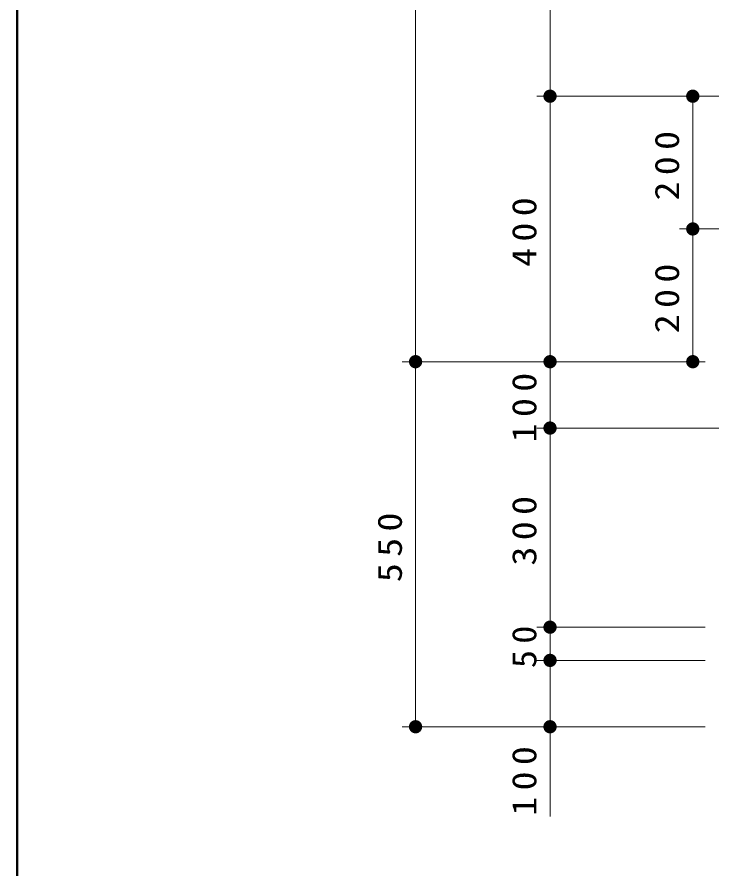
# Model space of a CAD drawing. Units: millimetres on the paper, scale 1:20. Extents: x -365 to 0, y -12 to 257.
# Drawn here: x -365 to -312.7, y 54.1 to 118.3 of the extents above; entities that cross this region are included whole.
import ezdxf

# ---------------------------------------------------------------- set-up
doc = ezdxf.new("R2010")
doc.units = ezdxf.units.MM
doc.layers.add('LY_1', color=7, linetype='Continuous', lineweight=25)
doc.layers.add('LY_8', color=7, linetype='Continuous', lineweight=13)
doc.styles.add('ＭＳ ゴシック', font='')
doc.styles.get('ＭＳ ゴシック').set_extended_font_data('MS Gothic')

# ---------------------------------------------------------------- blocks, each defined once
blk = doc.blocks.new('filled_dot')
at = {"color": 0, "linetype": 'Continuous', "lineweight": -2, "const_width": 1.25}
blk.add_lwpolyline([(-0.625, 0, 1), (0.625, 0, 1)], format="xyb", close=True, dxfattribs=at)

msp = doc.modelspace()

# ---------------------------------------------------------------- linework, layer by layer
at = {"layer": 'LY_1', "lineweight": 13}
for p, q in [((-335.002, 92.329), (-335.002, 152.329)), ((-324.879, 112.329), (-324.879, 147.329)), ((-301.441, 112.329), (-325.879, 112.329)), ((-324.879, 92.329), (-324.879, 112.329)), ((-314.136, 102.329), (-314.136, 112.329)), ((-301.441, 102.329), (-315.136, 102.329)), ((-314.136, 92.329), (-314.136, 102.329)), ((-313.191, 92.329), (-336.002, 92.329)), ((-313.191, 92.329), (-336.002, 92.329)), ((-335.002, 64.829), (-335.002, 92.329)), ((-313.191, 92.329), (-325.879, 92.329)), ((-324.879, 87.329), (-324.879, 92.329)), ((-310.691, 87.329), (-325.879, 87.329)), ((-324.879, 72.329), (-324.879, 87.329)), ((-313.191, 72.329), (-325.879, 72.329)), ((-324.879, 69.829), (-324.879, 72.329)), ((-313.191, 69.829), (-325.879, 69.829)), ((-324.879, 58.065), (-324.879, 69.829)), ((-313.191, 64.829), (-336.002, 64.829))]:
    msp.add_line(p, q, dxfattribs=at)
at = {"layer": 'LY_8', "lineweight": 50}
msp.add_line((-365, 257), (-365, 0), dxfattribs=at)

# ---------------------------------------------------------------- block references
at = {"layer": 'LY_1', "lineweight": 13, "xscale": 0.4, "yscale": 0.4}
for p, rotation in [((-324.879, 112.329), 270), ((-324.879, 112.329), 90), ((-314.136, 112.329), 270), ((-314.136, 102.329), 270), ((-314.136, 102.329), 90), ((-335.002, 92.329), 270), ((-335.002, 92.329), 90), ((-324.879, 92.329), 270), ((-324.879, 92.329), 90), ((-314.136, 92.329), 90), ((-324.879, 87.329), 270), ((-324.879, 87.329), 90), ((-324.879, 72.329), 270), ((-324.879, 72.329), 90), ((-324.879, 69.829), 270), ((-324.879, 69.829), 90), ((-335.002, 64.829), 90), ((-324.879, 64.829), 90)]:
    msp.add_blockref('filled_dot', p, dxfattribs=dict(at, rotation=rotation))

# ---------------------------------------------------------------- texts
at = {"layer": 'LY_1', "char_height": 1.833, "attachment_point": 8, "rotation": 90, "style": 'ＭＳ ゴシック'}
for s, insert in [('\\T1.33;\\W1.15;200', (-315.136, 107.329)), ('\\T1.33;\\W1.15;400', (-325.879, 102.329)), ('\\T1.33;\\W1.15;200', (-315.136, 97.329)), ('\\T1.33;\\W1.15;100', (-325.879, 89.111)), ('\\T1.33;\\W1.15;300', (-325.879, 79.829)), ('\\T1.33;\\W1.15;550', (-336.002, 78.579)), ('\\T1.34;\\W1.1;50', (-325.879, 71.079)), ('\\T1.33;\\W1.15;100', (-325.879, 60.982))]:
    msp.add_mtext(s, dxfattribs=dict(at, insert=insert))

doc.saveas('drawing.dxf')
